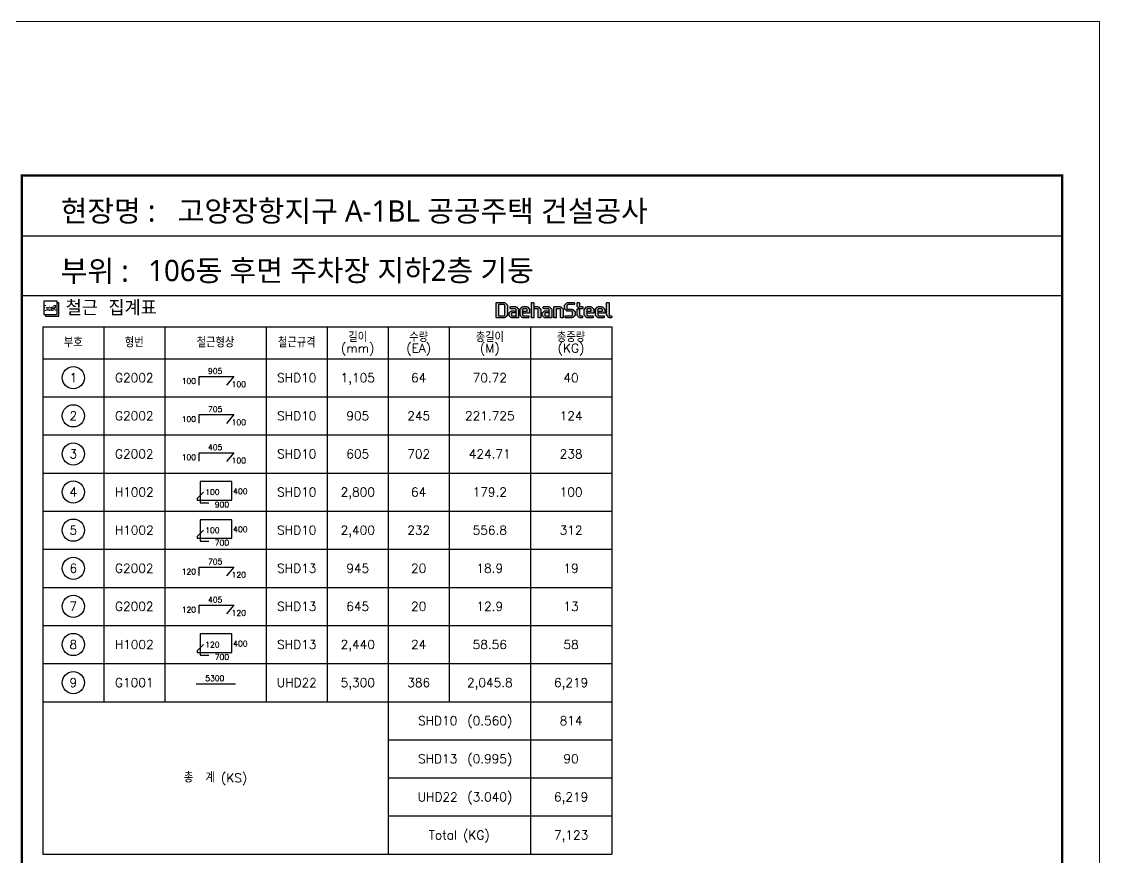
# Model space of a CAD drawing. Header units: millimetres. Extents: x 231380 to 990673, y -319231 to 132826.
# Drawn here: x 558463 to 584780, y -147548 to -127149 of the extents above; entities that cross this region are included whole.
import ezdxf
from ezdxf.enums import TextEntityAlignment as Align

# ---------------------------------------------------------------- set-up
doc = ezdxf.new("R2010")
doc.units = ezdxf.units.MM
doc.header["$LTSCALE"] = 91
for name, color, linetype in [('AMAC-TITLE', 7, 'Continuous'), ('FORM-L', 7, 'Continuous'), ('SHOPLINE', 7, 'Continuous'), ('XDIM', 7, 'Continuous')]:
    doc.layers.add(name, color=color, linetype=linetype)
doc.layers.add('TEXT', color=3, linetype='Continuous', lineweight=9)
doc.styles.add('XRebar', font='Romans.shx', dxfattribs={"bigfont": 'whgtxt.shx'})
doc.styles.add('XRebar2', font='Romans.shx')
doc.styles.add('돋움', font='malgun.ttf')

# ---------------------------------------------------------------- blocks, each defined once
blk = doc.blocks.new('zsdfhetshts')
blk.add_lwpolyline([(0, 0), (15120, 0), (15120, 21384), (0, 21384)], close=True)
at = {"layer": 'FORM-L', "const_width": 32.6}
blk.add_lwpolyline([(504, 504), (14616, 504), (14616, 19296), (504, 19296)], close=True, dxfattribs=at)
at = {"layer": 'SHOPLINE'}
blk.add_line((504, 18480), (14625, 18480), dxfattribs=at)
blk.add_lwpolyline([(504, 19296), (14616, 19296), (14616, 17664), (504, 17664)], close=True, dxfattribs=at)
at = {"layer": 'AMAC-TITLE', "color": 3, "linetype": 'Continuous', "style": '돋움'}
for s, height, p in [('현장명 :', 288.3, (1031, 18672)), ('고양장항지구 A-1BL 공공주택 건설공사', 288.35, (2618, 18672)), ('부위 :', 288.3, (1031, 17857))]:
    blk.add_text(s, height=height, dxfattribs=at).set_placement(p)
blk = doc.blocks.new('dhs_logoA')
at = {"color": 30}
for points in [[(357, 585), (428, 516), (429, 516), (433, 512), (436, 507), (438, 502), (441, 497), (442, 491), (443, 485), (443, 480), (443, 119), (443, 119), (443, 112), (442, 107), (440, 101), (438, 96), (435, 91), (432, 86), (428, 82), (357, 13), (357, 13), (354, 10), (351, 8), (347, 6), (344, 4), (341, 3), (340, 3), (336, 2), (331, 1), (327, 0), (323, 0), (21, 0), (21, 0), (16, 0), (12, 2), (8, 3), (5, 6), (3, 9), (1, 12), (0, 17), (0, 21), (0, 577), (0, 578), (0, 583), (2, 587), (3, 590), (6, 593), (9, 596), (12, 597), (17, 598), (21, 598), (323, 598), (323, 598), (328, 598), (332, 597), (336, 596), (341, 595), (341, 595), (345, 594), (348, 592), (351, 590), (354, 588)], [(332, 94), (332, 95), (335, 97), (337, 100), (339, 103), (341, 106), (343, 109), (343, 110), (345, 113), (346, 116), (347, 120), (347, 124), (347, 127), (347, 472), (347, 472), (347, 476), (347, 479), (346, 483), (344, 486), (343, 490), (343, 490), (341, 493), (339, 496), (337, 499), (334, 502), (332, 504), (331, 504), (329, 507), (326, 509), (323, 511), (320, 513), (317, 514), (317, 514), (313, 516), (310, 517), (307, 518), (303, 518), (300, 518), (107, 518), (107, 518), (104, 518), (101, 517), (100, 516), (98, 514), (97, 512), (97, 510), (96, 507), (96, 92), (96, 91), (97, 88), (97, 86), (99, 84), (100, 82), (102, 81), (105, 81), (107, 80), (300, 80), (300, 80), (304, 81), (307, 81), (311, 82), (314, 83), (317, 85), (317, 85), (321, 86), (324, 88), (327, 90), (330, 92)], [(883, 321), (883, 21), (883, 21), (882, 16), (881, 12), (879, 8), (877, 5), (874, 3), (870, 1), (866, 0), (861, 0), (808, 0), (807, 0), (802, 0), (798, 2), (794, 3), (791, 6), (789, 9), (788, 12), (787, 17), (786, 21), (786, 312), (786, 313), (786, 316), (786, 320), (785, 324), (783, 327), (782, 330), (782, 331), (780, 334), (778, 337), (776, 340), (773, 342), (771, 345), (771, 345), (768, 348), (765, 350), (762, 352), (759, 353), (756, 354), (756, 355), (752, 356), (749, 358), (746, 358), (742, 359), (739, 359), (570, 359), (570, 359), (565, 360), (561, 361), (557, 362), (554, 365), (552, 368), (550, 371), (549, 376), (549, 380), (549, 418), (549, 419), (550, 424), (551, 428), (552, 431), (555, 434), (558, 436), (562, 438), (566, 439), (570, 439), (762, 439), (762, 439), (766, 439), (769, 438), (773, 438), (776, 437), (779, 436), (780, 436), (784, 434), (787, 433), (790, 431), (793, 428), (796, 426), (867, 358), (868, 357), (872, 353), (875, 348), (878, 343), (880, 338), (881, 332), (882, 326)], [(1040, 312), (1040, 127), (1040, 126), (1041, 123), (1041, 119), (1042, 115), (1044, 112), (1045, 109), (1045, 109), (1047, 106), (1049, 103), (1051, 100), (1054, 97), (1056, 94), (1056, 94), (1059, 92), (1062, 89), (1065, 87), (1068, 86), (1071, 85), (1071, 84), (1075, 83), (1078, 82), (1081, 81), (1085, 80), (1088, 80), (1271, 80), (1272, 80), (1277, 80), (1281, 79), (1284, 77), (1287, 75), (1290, 72), (1291, 68), (1292, 63), (1293, 59), (1293, 21), (1293, 21), (1292, 16), (1291, 12), (1289, 8), (1287, 5), (1284, 3), (1280, 1), (1276, 0), (1271, 0), (1065, 0), (1064, 0), (1060, 0), (1056, 1), (1051, 2), (1047, 3), (1047, 3), (1043, 5), (1040, 6), (1037, 8), (1034, 11), (1031, 13), (959, 82), (959, 82), (955, 87), (952, 92), (949, 97), (947, 102), (945, 107), (944, 113), (944, 119), (944, 321), (944, 321), (945, 327), (946, 333), (947, 338), (949, 344), (952, 349), (956, 353), (959, 358), (1031, 426), (1031, 426), (1034, 429), (1037, 431), (1041, 433), (1044, 435), (1047, 436), (1048, 436), (1051, 437), (1055, 438), (1058, 439), (1062, 439), (1065, 439), (1196, 439), (1196, 439), (1201, 439), (1205, 438), (1209, 437), (1213, 436), (1214, 436), (1217, 434), (1221, 433), (1224, 431), (1227, 428), (1229, 426), (1301, 358), (1301, 357), (1305, 353), (1309, 348), (1311, 343), (1314, 338), (1315, 332), (1316, 326), (1316, 321), (1316, 202), (1316, 202), (1316, 197), (1315, 193), (1313, 189), (1311, 186), (1307, 184), (1304, 183), (1299, 182), (1295, 181), (1081, 181), (1081, 181), (1076, 182), (1072, 183), (1068, 185), (1066, 187), (1063, 190), (1062, 194), (1061, 198), (1060, 202), (1060, 240), (1061, 240), (1061, 246), (1062, 250), (1064, 254), (1066, 257), (1069, 259), (1073, 260), (1077, 261), (1081, 262), (1209, 262), (1209, 262), (1212, 262), (1215, 263), (1217, 264), (1218, 265), (1219, 267), (1220, 270), (1220, 273), (1220, 312), (1220, 313), (1220, 316), (1219, 320), (1218, 324), (1217, 327), (1216, 330), (1216, 331), (1214, 334), (1212, 337), (1209, 340), (1207, 342), (1205, 345), (1205, 345), (1202, 348), (1199, 350), (1196, 352), (1193, 353), (1190, 354), (1189, 355), (1186, 356), (1183, 358), (1179, 358), (1176, 359), (1172, 359), (1088, 359), (1088, 359), (1084, 359), (1081, 358), (1077, 357), (1074, 356), (1071, 354), (1071, 354), (1067, 353), (1064, 351), (1061, 349), (1059, 347), (1056, 345), (1056, 345), (1053, 342), (1051, 339), (1048, 336), (1046, 333), (1045, 330), (1045, 330), (1043, 327), (1042, 323), (1041, 319), (1040, 316)], [(1483, 21), (1483, 21), (1482, 16), (1481, 12), (1480, 8), (1477, 5), (1474, 3), (1471, 1), (1466, 0), (1462, 0), (1408, 0), (1408, 0), (1403, 0), (1398, 2), (1395, 3), (1392, 6), (1390, 9), (1388, 12), (1387, 17), (1387, 21), (1387, 577), (1387, 578), (1387, 583), (1388, 587), (1390, 590), (1392, 593), (1396, 596), (1399, 597), (1403, 598), (1408, 598), (1462, 598), (1462, 598), (1467, 598), (1471, 597), (1475, 595), (1478, 593), (1480, 590), (1481, 586), (1482, 582), (1483, 577)], [(1635, 439), (1635, 439), (1639, 439), (1642, 438), (1646, 438), (1649, 437), (1653, 436), (1653, 436), (1656, 434), (1660, 433), (1663, 431), (1666, 428), (1669, 426), (1740, 358), (1741, 357), (1745, 353), (1748, 348), (1751, 343), (1753, 338), (1754, 332), (1755, 326), (1756, 321), (1756, 21), (1756, 21), (1755, 16), (1754, 12), (1752, 8), (1750, 5), (1747, 3), (1743, 1), (1739, 0), (1734, 0), (1681, 0), (1680, 0), (1675, 0), (1671, 2), (1667, 3), (1664, 6), (1662, 9), (1661, 12), (1660, 17), (1659, 21), (1659, 321), (1659, 321), (1659, 326), (1658, 330), (1657, 335), (1655, 339), (1653, 342), (1651, 346), (1648, 348), (1648, 349), (1644, 352), (1640, 354), (1635, 357), (1630, 358), (1625, 359), (1620, 359), (1524, 359), (1524, 359), (1519, 360), (1514, 361), (1511, 362), (1508, 365), (1505, 368), (1504, 371), (1503, 376), (1503, 380), (1503, 418), (1503, 419), (1503, 424), (1504, 428), (1506, 431), (1508, 434), (1511, 436), (1515, 438), (1520, 439), (1524, 439)], [(2093, 21), (2093, 312), (2093, 313), (2093, 316), (2092, 320), (2091, 324), (2090, 327), (2089, 330), (2088, 331), (2086, 334), (2084, 337), (2082, 340), (2080, 342), (2077, 345), (2077, 345), (2074, 348), (2072, 350), (2069, 352), (2066, 353), (2063, 354), (2062, 355), (2059, 356), (2056, 358), (2052, 358), (2049, 359), (2046, 359), (1878, 359), (1877, 359), (1872, 360), (1868, 361), (1864, 362), (1861, 365), (1859, 368), (1857, 371), (1856, 376), (1856, 380), (1856, 418), (1856, 419), (1856, 424), (1858, 428), (1859, 431), (1862, 434), (1865, 436), (1869, 438), (1873, 439), (1878, 439), (2069, 439), (2069, 439), (2072, 439), (2076, 438), (2079, 438), (2083, 437), (2086, 436), (2087, 436), (2090, 434), (2094, 433), (2097, 431), (2100, 428), (2103, 426), (2174, 358), (2175, 357), (2178, 353), (2182, 348), (2184, 343), (2187, 338), (2188, 332), (2189, 326), (2189, 321), (2189, 21), (2189, 21), (2189, 16), (2188, 12), (2186, 8), (2184, 5), (2181, 3), (2177, 1), (2173, 0), (2168, 0), (2114, 0), (2114, 0), (2109, 0), (2105, 2), (2101, 3), (2098, 6), (2096, 9), (2095, 12), (2094, 17)], [(2540, 321), (2540, 321), (2539, 326), (2539, 330), (2538, 335), (2536, 339), (2534, 342), (2531, 346), (2529, 348), (2528, 349), (2524, 352), (2520, 354), (2516, 357), (2511, 358), (2506, 359), (2501, 359), (2375, 359), (2374, 359), (2371, 359), (2369, 358), (2367, 357), (2365, 355), (2364, 353), (2364, 350), (2363, 348), (2363, 21), (2363, 21), (2363, 16), (2362, 12), (2360, 8), (2358, 5), (2355, 3), (2351, 1), (2347, 0), (2342, 0), (2289, 0), (2288, 0), (2283, 0), (2279, 2), (2275, 3), (2273, 6), (2270, 9), (2269, 12), (2268, 17), (2268, 21), (2268, 418), (2268, 419), (2268, 424), (2269, 428), (2271, 431), (2273, 434), (2276, 436), (2280, 438), (2284, 439), (2289, 439), (2516, 439), (2516, 439), (2520, 439), (2525, 438), (2529, 437), (2534, 436), (2534, 436), (2537, 434), (2541, 433), (2544, 431), (2547, 428), (2549, 426), (2621, 358), (2622, 357), (2625, 353), (2629, 348), (2631, 343), (2633, 338), (2635, 332), (2636, 326), (2636, 321), (2636, 21), (2636, 21), (2636, 16), (2634, 12), (2633, 8), (2630, 5), (2627, 3), (2624, 1), (2619, 0), (2615, 0), (2561, 0), (2561, 0), (2556, 0), (2552, 2), (2548, 3), (2545, 6), (2543, 9), (2541, 12), (2540, 17), (2540, 21)], [(2996, 94), (2996, 95), (2999, 98), (3003, 102), (3005, 106), (3008, 109), (3008, 110), (3009, 113), (3010, 116), (3011, 120), (3011, 124), (3011, 127), (3011, 212), (3011, 213), (3011, 217), (3011, 220), (3010, 224), (3009, 227), (3008, 230), (3007, 231), (3005, 234), (3003, 237), (3001, 240), (2998, 243), (2996, 245), (2996, 245), (2993, 248), (2990, 250), (2987, 252), (2984, 254), (2981, 256), (2981, 256), (2978, 257), (2974, 258), (2971, 258), (2967, 259), (2964, 259), (2811, 259), (2811, 259), (2807, 259), (2802, 260), (2798, 261), (2793, 262), (2793, 262), (2789, 264), (2785, 267), (2781, 270), (2778, 273), (2706, 341), (2706, 341), (2702, 346), (2699, 350), (2696, 355), (2694, 361), (2692, 366), (2691, 372), (2691, 378), (2691, 480), (2691, 480), (2691, 486), (2692, 492), (2694, 498), (2696, 503), (2699, 508), (2702, 512), (2706, 516), (2778, 585), (2778, 586), (2781, 588), (2784, 590), (2787, 592), (2790, 594), (2793, 595), (2794, 595), (2799, 597), (2803, 597), (2808, 598), (2811, 598), (3058, 598), (3058, 598), (3063, 598), (3067, 597), (3071, 595), (3074, 593), (3076, 590), (3078, 586), (3079, 582), (3079, 577), (3079, 539), (3079, 539), (3079, 534), (3078, 530), (3076, 526), (3073, 523), (3070, 521), (3067, 519), (3062, 519), (3058, 518), (2834, 518), (2834, 518), (2830, 518), (2827, 517), (2824, 517), (2821, 515), (2818, 514), (2817, 514), (2813, 512), (2809, 509), (2806, 507), (2803, 504), (2802, 504), (2800, 501), (2797, 498), (2795, 495), (2793, 492), (2792, 490), (2791, 489), (2790, 486), (2789, 482), (2788, 478), (2787, 475), (2787, 472), (2787, 386), (2787, 386), (2787, 382), (2788, 378), (2789, 375), (2790, 371), (2792, 368), (2792, 367), (2794, 364), (2796, 361), (2798, 359), (2800, 356), (2803, 353), (2803, 353), (2806, 350), (2810, 348), (2814, 345), (2818, 343), (2818, 343), (2821, 341), (2825, 340), (2828, 340), (2831, 339), (2834, 339), (2987, 339), (2988, 339), (2991, 339), (2995, 339), (2998, 338), (3001, 337), (3004, 336), (3005, 336), (3008, 334), (3012, 333), (3015, 331), (3018, 328), (3021, 326), (3093, 258), (3093, 257), (3097, 253), (3100, 248), (3103, 243), (3105, 238), (3107, 232), (3108, 226), (3108, 221), (3108, 119), (3108, 119), (3107, 112), (3107, 107), (3105, 101), (3103, 96), (3100, 91), (3096, 86), (3093, 82), (3021, 13), (3021, 13), (3018, 10), (3015, 8), (3011, 6), (3008, 4), (3004, 3), (3004, 3), (3000, 2), (2996, 1), (2991, 0), (2987, 0), (2736, 0), (2736, 0), (2731, 0), (2726, 2), (2723, 3), (2720, 6), (2717, 9), (2716, 12), (2715, 17), (2715, 21), (2715, 59), (2715, 59), (2715, 64), (2716, 69), (2718, 72), (2720, 75), (2723, 77), (2727, 79), (2731, 80), (2736, 80), (2964, 80), (2965, 80), (2968, 81), (2971, 81), (2975, 82), (2978, 83), (2981, 85), (2982, 85), (2985, 86), (2988, 88), (2991, 90), (2993, 92)], [(3418, 380), (3418, 380), (3417, 375), (3416, 371), (3414, 367), (3412, 364), (3409, 362), (3405, 360), (3401, 359), (3396, 359), (3306, 359), (3305, 359), (3302, 359), (3298, 360), (3295, 361), (3291, 361), (3288, 362), (3288, 362), (3284, 364), (3281, 365), (3277, 367), (3274, 370), (3272, 372), (3200, 441), (3200, 441), (3196, 446), (3193, 450), (3190, 455), (3188, 461), (3186, 466), (3185, 472), (3185, 478), (3185, 577), (3185, 578), (3185, 583), (3186, 587), (3188, 590), (3191, 593), (3194, 595), (3198, 597), (3202, 598), (3207, 598), (3260, 598), (3260, 598), (3265, 598), (3270, 597), (3273, 595), (3276, 593), (3279, 590), (3280, 586), (3281, 582), (3281, 577), (3281, 486), (3281, 485), (3282, 482), (3282, 478), (3283, 474), (3284, 471), (3286, 468), (3286, 468), (3288, 464), (3290, 461), (3292, 458), (3294, 456), (3297, 453), (3297, 453), (3300, 450), (3304, 448), (3308, 445), (3311, 443), (3312, 443), (3315, 442), (3319, 440), (3322, 440), (3325, 439), (3329, 439), (3396, 439), (3397, 439), (3402, 439), (3406, 438), (3410, 436), (3413, 434), (3415, 431), (3416, 427), (3417, 423), (3418, 418)], [(3733, 345), (3732, 345), (3730, 348), (3727, 350), (3724, 352), (3721, 353), (3718, 354), (3717, 355), (3714, 356), (3711, 358), (3707, 358), (3704, 359), (3701, 359), (3616, 359), (3616, 359), (3612, 359), (3609, 358), (3605, 357), (3602, 356), (3599, 354), (3598, 354), (3595, 353), (3591, 350), (3587, 348), (3584, 345), (3584, 345), (3581, 342), (3579, 339), (3576, 336), (3574, 333), (3572, 330), (3572, 330), (3571, 327), (3570, 323), (3569, 319), (3568, 316), (3568, 312), (3568, 127), (3568, 126), (3569, 123), (3569, 119), (3570, 115), (3571, 112), (3572, 109), (3573, 109), (3575, 105), (3578, 101), (3581, 97), (3584, 94), (3584, 94), (3587, 92), (3590, 89), (3593, 87), (3596, 86), (3599, 85), (3599, 84), (3603, 83), (3606, 82), (3610, 81), (3613, 80), (3616, 80), (3799, 80), (3800, 80), (3805, 80), (3809, 79), (3812, 77), (3815, 75), (3817, 72), (3819, 68), (3820, 63), (3820, 59), (3820, 21), (3820, 21), (3820, 16), (3819, 12), (3817, 8), (3815, 5), (3812, 3), (3808, 1), (3804, 0), (3799, 0), (3593, 0), (3593, 0), (3589, 0), (3586, 1), (3582, 1), (3578, 2), (3575, 3), (3575, 3), (3571, 5), (3568, 6), (3565, 8), (3562, 11), (3559, 13), (3487, 82), (3487, 82), (3483, 87), (3480, 92), (3477, 97), (3475, 102), (3473, 107), (3473, 113), (3472, 119), (3472, 321), (3472, 321), (3473, 327), (3474, 333), (3475, 338), (3477, 344), (3480, 349), (3484, 353), (3487, 358), (3559, 426), (3559, 426), (3562, 429), (3566, 431), (3569, 433), (3572, 435), (3575, 436), (3575, 436), (3579, 437), (3583, 438), (3586, 439), (3590, 439), (3593, 439), (3724, 439), (3725, 439), (3728, 439), (3731, 438), (3734, 438), (3738, 437), (3741, 436), (3742, 436), (3745, 434), (3749, 433), (3752, 431), (3755, 428), (3758, 426), (3829, 358), (3829, 357), (3833, 353), (3837, 348), (3840, 343), (3842, 338), (3843, 332), (3844, 326), (3845, 321), (3845, 202), (3845, 202), (3844, 197), (3843, 193), (3841, 189), (3839, 186), (3836, 184), (3832, 183), (3828, 182), (3823, 181), (3609, 181), (3609, 181), (3604, 182), (3600, 183), (3596, 185), (3593, 187), (3591, 190), (3589, 194), (3588, 198), (3588, 202), (3588, 240), (3588, 240), (3588, 246), (3590, 250), (3591, 254), (3594, 257), (3597, 259), (3601, 260), (3605, 261), (3609, 262), (3737, 262), (3738, 262), (3740, 262), (3743, 263), (3745, 264), (3746, 265), (3747, 267), (3748, 270), (3748, 273), (3748, 312), (3748, 313), (3748, 316), (3747, 320), (3746, 324), (3745, 327), (3744, 330), (3743, 331), (3742, 334), (3740, 337), (3737, 340), (3735, 342)], [(4010, 3), (4010, 3), (4007, 5), (4003, 6), (4000, 8), (3997, 11), (3994, 13), (3923, 82), (3922, 82), (3918, 87), (3915, 92), (3913, 97), (3911, 102), (3909, 107), (3908, 113), (3908, 119), (3908, 321), (3908, 321), (3908, 327), (3909, 333), (3911, 338), (3913, 344), (3916, 349), (3919, 353), (3923, 358), (3994, 426), (3995, 426), (3998, 429), (4001, 431), (4004, 433), (4007, 435), (4010, 436), (4011, 436), (4015, 437), (4020, 438), (4024, 439), (4028, 439), (4159, 439), (4159, 439), (4164, 439), (4168, 438), (4173, 437), (4177, 436), (4177, 436), (4180, 434), (4184, 433), (4187, 431), (4190, 428), (4193, 426), (4264, 358), (4265, 357), (4269, 353), (4272, 348), (4275, 343), (4277, 338), (4278, 332), (4279, 326), (4279, 321), (4279, 202), (4279, 202), (4279, 197), (4278, 193), (4276, 189), (4274, 186), (4271, 184), (4267, 183), (4263, 182), (4258, 181), (4044, 181), (4044, 181), (4039, 182), (4035, 183), (4032, 185), (4029, 187), (4026, 190), (4025, 194), (4024, 198), (4024, 202), (4024, 240), (4024, 240), (4024, 246), (4025, 250), (4027, 254), (4029, 257), (4032, 259), (4036, 260), (4040, 261), (4044, 262), (4172, 262), (4173, 262), (4175, 262), (4178, 263), (4180, 264), (4181, 265), (4182, 267), (4183, 270), (4183, 273), (4183, 312), (4183, 313), (4183, 316), (4183, 320), (4182, 324), (4181, 327), (4179, 330), (4179, 331), (4177, 334), (4175, 337), (4173, 340), (4170, 342), (4168, 345), (4168, 345), (4165, 348), (4162, 350), (4159, 352), (4156, 353), (4153, 354), (4153, 355), (4149, 356), (4146, 358), (4143, 358), (4139, 359), (4136, 359), (4051, 359), (4051, 359), (4047, 359), (4044, 358), (4041, 357), (4037, 356), (4034, 354), (4034, 354), (4031, 353), (4028, 351), (4025, 349), (4022, 347), (4019, 345), (4019, 345), (4016, 342), (4014, 339), (4012, 336), (4010, 333), (4008, 330), (4008, 330), (4006, 327), (4005, 323), (4004, 319), (4004, 316), (4003, 312), (4003, 127), (4003, 126), (4004, 123), (4004, 119), (4005, 115), (4007, 112), (4008, 109), (4008, 109), (4010, 106), (4012, 103), (4014, 100), (4017, 97), (4019, 94), (4020, 94), (4022, 92), (4025, 89), (4028, 87), (4031, 86), (4034, 85), (4035, 84), (4038, 83), (4041, 82), (4045, 81), (4048, 80), (4051, 80), (4235, 80), (4235, 80), (4240, 80), (4244, 79), (4248, 77), (4251, 75), (4253, 72), (4255, 68), (4255, 63), (4256, 59), (4256, 21), (4256, 21), (4255, 16), (4254, 12), (4253, 8), (4250, 5), (4247, 3), (4244, 1), (4239, 0), (4235, 0), (4028, 0), (4028, 0), (4024, 0), (4019, 1), (4015, 2)], [(4471, 3), (4471, 3), (4466, 3), (4462, 4), (4457, 5), (4453, 6), (4453, 6), (4449, 8), (4446, 10), (4442, 12), (4439, 14), (4436, 17), (4366, 86), (4365, 86), (4361, 90), (4358, 95), (4355, 99), (4353, 105), (4351, 110), (4351, 116), (4350, 122), (4350, 577), (4350, 578), (4351, 583), (4352, 587), (4353, 590), (4356, 593), (4359, 595), (4363, 597), (4367, 598), (4372, 598), (4425, 598), (4426, 598), (4431, 598), (4435, 597), (4438, 595), (4441, 593), (4444, 590), (4445, 586), (4446, 582), (4446, 577), (4446, 122), (4446, 121), (4447, 116), (4447, 112), (4449, 108), (4450, 104), (4453, 100), (4455, 97), (4458, 94), (4458, 94), (4462, 90), (4466, 88), (4470, 86), (4475, 84), (4481, 84), (4486, 84), (4528, 84), (4529, 83), (4534, 83), (4538, 82), (4542, 80), (4544, 78), (4547, 75), (4548, 71), (4549, 66), (4550, 62), (4550, 25), (4550, 24), (4549, 19), (4548, 15), (4546, 11), (4544, 8), (4541, 6), (4537, 4), (4533, 3), (4528, 3)], [(745, 275), (746, 275), (751, 275), (755, 274), (759, 272), (762, 269), (764, 266), (766, 263), (767, 258), (767, 254), (767, 215), (767, 215), (766, 210), (765, 206), (764, 202), (761, 200), (758, 197), (754, 196), (750, 195), (745, 195), (638, 195), (637, 195), (631, 194), (625, 193), (620, 191), (616, 188), (612, 185), (610, 181), (608, 176), (607, 170), (606, 164), (606, 111), (606, 111), (607, 104), (608, 99), (610, 94), (613, 90), (616, 86), (621, 84), (626, 82), (632, 81), (638, 80), (745, 80), (746, 80), (751, 80), (755, 79), (759, 77), (762, 75), (764, 72), (766, 68), (767, 63), (767, 59), (767, 21), (767, 21), (766, 16), (765, 12), (764, 8), (761, 5), (758, 3), (754, 1), (750, 0), (745, 0), (615, 0), (615, 0), (611, 0), (608, 1), (605, 1), (601, 2), (598, 3), (597, 3), (594, 5), (591, 6), (587, 8), (584, 11), (582, 13), (525, 66), (525, 66), (521, 71), (518, 76), (516, 81), (514, 86), (512, 92), (511, 97), (511, 103), (511, 172), (511, 172), (511, 178), (512, 184), (514, 190), (516, 195), (519, 200), (522, 204), (525, 208), (582, 262), (582, 262), (586, 265), (590, 267), (594, 270), (598, 271), (598, 272), (602, 273), (605, 274), (609, 275), (612, 275), (615, 275)], [(2073, 21), (2073, 21), (2073, 16), (2072, 12), (2070, 8), (2068, 5), (2065, 3), (2061, 1), (2057, 0), (2052, 0), (1922, 0), (1922, 0), (1918, 0), (1913, 1), (1908, 2), (1904, 3), (1904, 3), (1900, 5), (1897, 6), (1894, 8), (1891, 11), (1888, 13), (1833, 66), (1832, 66), (1828, 71), (1825, 76), (1822, 81), (1820, 86), (1819, 92), (1818, 97), (1817, 103), (1817, 172), (1817, 172), (1818, 178), (1819, 184), (1820, 190), (1823, 195), (1826, 200), (1829, 204), (1833, 208), (1888, 262), (1888, 262), (1892, 265), (1896, 267), (1900, 270), (1904, 271), (1905, 272), (1908, 273), (1912, 274), (1916, 275), (1919, 275), (1922, 275), (2052, 275), (2052, 275), (2057, 275), (2062, 274), (2065, 272), (2068, 269), (2070, 266), (2072, 263), (2073, 258), (2073, 254), (2073, 215), (2073, 215), (2073, 210), (2072, 206), (2070, 202), (2068, 200), (2065, 197), (2061, 196), (2057, 195), (2052, 195), (1944, 195), (1944, 195), (1937, 194), (1931, 193), (1926, 191), (1922, 188), (1919, 185), (1916, 181), (1914, 176), (1913, 170), (1913, 164), (1913, 111), (1913, 111), (1913, 104), (1915, 99), (1917, 94), (1919, 90), (1923, 86), (1927, 84), (1932, 82), (1938, 81), (1944, 80), (2052, 80), (2052, 80), (2057, 80), (2062, 79), (2065, 77), (2068, 75), (2070, 72), (2072, 68), (2073, 63), (2073, 59)], [(3402, 21), (3402, 21), (3401, 16), (3400, 12), (3398, 8), (3396, 5), (3393, 3), (3389, 1), (3385, 0), (3381, 0), (3306, 0), (3305, 0), (3301, 0), (3296, 1), (3292, 2), (3288, 3), (3288, 3), (3284, 5), (3281, 6), (3277, 8), (3274, 11), (3272, 13), (3200, 82), (3200, 82), (3196, 87), (3193, 92), (3190, 97), (3188, 102), (3186, 107), (3185, 113), (3185, 119), (3185, 338), (3185, 338), (3185, 343), (3186, 348), (3188, 351), (3191, 354), (3194, 356), (3198, 358), (3202, 359), (3207, 359), (3260, 359), (3260, 359), (3265, 359), (3270, 358), (3273, 356), (3276, 354), (3279, 351), (3280, 347), (3281, 343), (3281, 338), (3281, 127), (3281, 126), (3282, 123), (3282, 119), (3283, 115), (3284, 112), (3286, 109), (3286, 109), (3288, 106), (3290, 103), (3292, 100), (3294, 97), (3297, 94), (3297, 94), (3300, 92), (3302, 89), (3305, 87), (3309, 86), (3311, 85), (3312, 84), (3315, 83), (3319, 82), (3322, 81), (3325, 81), (3329, 80), (3381, 80), (3381, 80), (3386, 80), (3390, 79), (3394, 77), (3397, 75), (3399, 72), (3400, 68), (3401, 63), (3402, 59)]]:
    blk.add_lwpolyline(points, close=True, dxfattribs=at)
blk = doc.blocks.new('DHS_LOGO')
at = {"linetype": 'ByBlock'}
h = blk.add_hatch(color=30, dxfattribs=at)
h.dxf.hatch_style = 1
h.paths.add_polyline_path([(21, 598), (17, 598), (12, 597), (9, 596), (6, 593), (3, 590), (2, 587), (0, 583), (0, 578), (0, 577), (0, 21), (0, 17), (1, 12), (3, 9), (5, 6), (8, 3), (12, 2), (16, 0), (21, 0), (21, 0), (323, 0), (327, 0), (331, 1), (336, 2), (340, 3), (341, 3), (344, 4), (347, 6), (351, 8), (354, 10), (357, 13), (357, 13), (428, 82), (432, 86), (435, 91), (438, 96), (440, 101), (442, 107), (443, 112), (443, 119), (443, 119), (443, 480), (443, 485), (442, 491), (441, 497), (438, 502), (436, 507), (433, 512), (429, 516), (428, 516), (357, 585), (354, 588), (351, 590), (348, 592), (345, 594), (341, 595), (341, 595), (336, 596), (332, 597), (328, 598), (323, 598), (323, 598)])
h.paths.add_polyline_path([(300, 518), (303, 518), (307, 518), (310, 517), (313, 516), (317, 514), (320, 513), (323, 511), (326, 509), (329, 507), (332, 504), (334, 502), (337, 499), (339, 496), (341, 493), (343, 490), (344, 486), (346, 483), (347, 479), (347, 476), (347, 472), (347, 127), (347, 124), (347, 120), (346, 116), (345, 113), (343, 110), (343, 109), (341, 106), (339, 103), (337, 100), (335, 97), (332, 94), (330, 92), (327, 90), (324, 88), (321, 86), (317, 85), (314, 83), (311, 82), (307, 81), (304, 81), (300, 80), (107, 80), (105, 81), (102, 81), (100, 82), (99, 84), (97, 86), (97, 88), (96, 92), (96, 507), (97, 510), (97, 512), (98, 514), (100, 516), (101, 517), (104, 518), (107, 518)], flags=16)
h.paths.add_polyline_path([(570, 439), (566, 439), (562, 438), (558, 436), (555, 434), (552, 431), (551, 428), (550, 424), (549, 419), (549, 418), (549, 380), (549, 376), (550, 371), (552, 368), (554, 365), (557, 362), (561, 361), (565, 360), (570, 359), (570, 359), (739, 359), (742, 359), (746, 358), (749, 358), (752, 356), (756, 354), (759, 353), (762, 352), (765, 350), (768, 348), (771, 345), (773, 342), (776, 340), (778, 337), (780, 334), (782, 330), (783, 327), (785, 324), (786, 320), (786, 316), (786, 312), (786, 21), (787, 17), (788, 12), (789, 9), (791, 6), (794, 3), (798, 2), (802, 0), (807, 0), (808, 0), (861, 0), (866, 0), (870, 1), (874, 3), (877, 5), (879, 8), (881, 12), (882, 16), (883, 21), (883, 21), (883, 321), (882, 326), (881, 332), (880, 338), (878, 343), (875, 348), (872, 353), (868, 357), (867, 358), (796, 426), (793, 428), (790, 431), (787, 433), (784, 434), (780, 436), (779, 436), (776, 437), (773, 438), (769, 438), (766, 439), (762, 439), (762, 439)])
h.paths.add_polyline_path([(615, 275), (612, 275), (609, 275), (605, 274), (602, 273), (598, 272), (598, 271), (594, 270), (590, 267), (586, 265), (582, 262), (582, 262), (525, 208), (522, 204), (519, 200), (516, 195), (514, 190), (512, 184), (511, 178), (511, 172), (511, 172), (511, 103), (511, 97), (512, 92), (514, 86), (516, 81), (518, 76), (521, 71), (525, 66), (525, 66), (582, 13), (584, 11), (587, 8), (591, 6), (594, 5), (597, 3), (598, 3), (601, 2), (605, 1), (608, 1), (611, 0), (615, 0), (615, 0), (745, 0), (750, 0), (754, 1), (758, 3), (761, 5), (764, 8), (765, 12), (766, 16), (767, 21), (767, 21), (767, 59), (767, 63), (766, 68), (764, 72), (762, 75), (759, 77), (755, 79), (751, 80), (746, 80), (745, 80), (638, 80), (632, 81), (626, 82), (621, 84), (616, 86), (613, 90), (610, 94), (608, 99), (607, 104), (606, 111), (606, 164), (607, 170), (608, 176), (610, 181), (612, 185), (616, 188), (620, 191), (625, 193), (631, 194), (638, 195), (745, 195), (750, 195), (754, 196), (758, 197), (761, 200), (764, 202), (765, 206), (766, 210), (767, 215), (767, 215), (767, 254), (767, 258), (766, 263), (764, 266), (762, 269), (759, 272), (755, 274), (751, 275), (746, 275), (745, 275)])
h.paths.add_polyline_path([(1172, 359), (1176, 359), (1179, 358), (1183, 358), (1186, 356), (1190, 354), (1193, 353), (1196, 352), (1199, 350), (1202, 348), (1205, 345), (1207, 342), (1209, 340), (1212, 337), (1214, 334), (1216, 330), (1217, 327), (1218, 324), (1219, 320), (1220, 316), (1220, 312), (1220, 273), (1220, 270), (1219, 267), (1218, 265), (1217, 264), (1215, 263), (1212, 262), (1209, 262), (1081, 262), (1077, 261), (1073, 260), (1069, 259), (1066, 257), (1064, 254), (1062, 250), (1061, 246), (1061, 240), (1060, 240), (1060, 202), (1061, 198), (1062, 194), (1063, 190), (1066, 187), (1068, 185), (1072, 183), (1076, 182), (1081, 181), (1081, 181), (1295, 181), (1299, 182), (1304, 183), (1307, 184), (1311, 186), (1313, 189), (1315, 193), (1316, 197), (1316, 202), (1316, 202), (1316, 321), (1316, 326), (1315, 332), (1314, 338), (1311, 343), (1309, 348), (1305, 353), (1301, 357), (1301, 358), (1229, 426), (1227, 428), (1224, 431), (1221, 433), (1217, 434), (1214, 436), (1213, 436), (1209, 437), (1205, 438), (1201, 439), (1196, 439), (1196, 439), (1065, 439), (1062, 439), (1058, 439), (1055, 438), (1051, 437), (1048, 436), (1047, 436), (1044, 435), (1041, 433), (1037, 431), (1034, 429), (1031, 426), (1031, 426), (959, 358), (956, 353), (952, 349), (949, 344), (947, 338), (946, 333), (945, 327), (944, 321), (944, 321), (944, 119), (944, 113), (945, 107), (947, 102), (949, 97), (952, 92), (955, 87), (959, 82), (959, 82), (1031, 13), (1034, 11), (1037, 8), (1040, 6), (1043, 5), (1047, 3), (1047, 3), (1051, 2), (1056, 1), (1060, 0), (1064, 0), (1065, 0), (1271, 0), (1276, 0), (1280, 1), (1284, 3), (1287, 5), (1289, 8), (1291, 12), (1292, 16), (1293, 21), (1293, 21), (1293, 59), (1292, 63), (1291, 68), (1290, 72), (1287, 75), (1284, 77), (1281, 79), (1277, 80), (1272, 80), (1271, 80), (1088, 80), (1085, 80), (1081, 81), (1078, 82), (1075, 83), (1071, 85), (1068, 86), (1065, 87), (1062, 89), (1059, 92), (1056, 94), (1054, 97), (1051, 100), (1049, 103), (1047, 106), (1045, 109), (1044, 112), (1042, 115), (1041, 119), (1041, 123), (1040, 127), (1040, 312), (1040, 316), (1041, 319), (1042, 323), (1043, 327), (1045, 330), (1046, 333), (1048, 336), (1051, 339), (1053, 342), (1056, 345), (1059, 347), (1061, 349), (1064, 351), (1067, 353), (1071, 355), (1074, 356), (1077, 357), (1081, 358), (1084, 359), (1088, 359)])
h.paths.add_polyline_path([(1483, 577), (1482, 582), (1481, 586), (1480, 590), (1478, 593), (1475, 595), (1471, 597), (1467, 598), (1462, 598), (1462, 598), (1408, 598), (1403, 598), (1399, 597), (1396, 596), (1392, 593), (1390, 590), (1388, 587), (1387, 583), (1387, 578), (1387, 577), (1387, 21), (1387, 17), (1388, 12), (1390, 9), (1392, 6), (1395, 3), (1398, 2), (1403, 0), (1408, 0), (1408, 0), (1462, 0), (1466, 0), (1471, 1), (1474, 3), (1477, 5), (1480, 8), (1481, 12), (1482, 16), (1483, 21), (1483, 21)])
h.paths.add_polyline_path([(1524, 439), (1520, 439), (1515, 438), (1511, 436), (1508, 434), (1506, 431), (1504, 428), (1503, 424), (1503, 419), (1503, 418), (1503, 380), (1503, 376), (1504, 371), (1505, 368), (1508, 365), (1511, 362), (1514, 361), (1519, 360), (1524, 359), (1524, 359), (1620, 359), (1625, 359), (1630, 358), (1635, 357), (1640, 354), (1644, 352), (1648, 348), (1651, 346), (1653, 342), (1655, 339), (1657, 335), (1658, 330), (1659, 326), (1659, 321), (1659, 21), (1660, 17), (1661, 12), (1662, 9), (1664, 6), (1667, 3), (1671, 2), (1675, 0), (1680, 0), (1681, 0), (1734, 0), (1739, 0), (1743, 1), (1747, 3), (1750, 5), (1752, 8), (1754, 12), (1755, 16), (1756, 21), (1756, 21), (1756, 321), (1755, 326), (1754, 332), (1753, 338), (1751, 343), (1748, 348), (1745, 353), (1741, 357), (1740, 358), (1669, 426), (1666, 428), (1663, 431), (1660, 433), (1656, 434), (1653, 436), (1653, 436), (1649, 437), (1646, 438), (1642, 438), (1639, 439), (1635, 439), (1635, 439)])
h.paths.add_polyline_path([(1878, 439), (1873, 439), (1869, 438), (1865, 436), (1862, 434), (1859, 431), (1858, 428), (1856, 424), (1856, 419), (1856, 418), (1856, 380), (1856, 376), (1857, 371), (1859, 368), (1861, 365), (1864, 362), (1868, 361), (1872, 360), (1877, 359), (1878, 359), (2046, 359), (2049, 359), (2052, 358), (2056, 358), (2059, 356), (2063, 354), (2066, 353), (2069, 352), (2072, 350), (2074, 348), (2077, 345), (2080, 342), (2082, 340), (2084, 337), (2086, 334), (2089, 330), (2090, 327), (2091, 324), (2092, 320), (2093, 316), (2093, 312), (2093, 21), (2094, 17), (2095, 12), (2096, 9), (2098, 6), (2101, 3), (2105, 2), (2109, 0), (2114, 0), (2114, 0), (2168, 0), (2173, 0), (2177, 1), (2181, 3), (2184, 5), (2186, 8), (2188, 12), (2189, 16), (2189, 21), (2189, 21), (2189, 321), (2189, 326), (2188, 332), (2187, 338), (2184, 343), (2182, 348), (2178, 353), (2175, 357), (2174, 358), (2103, 426), (2100, 428), (2097, 431), (2094, 433), (2090, 434), (2087, 436), (2086, 436), (2083, 437), (2079, 438), (2076, 438), (2072, 439), (2069, 439), (2069, 439)])
h.paths.add_polyline_path([(1833, 208), (1829, 204), (1826, 200), (1823, 195), (1820, 190), (1819, 184), (1818, 178), (1817, 172), (1817, 172), (1817, 103), (1818, 97), (1819, 92), (1820, 86), (1822, 81), (1825, 76), (1828, 71), (1832, 66), (1833, 66), (1888, 13), (1891, 11), (1894, 8), (1897, 6), (1900, 5), (1904, 3), (1904, 3), (1908, 2), (1913, 1), (1918, 0), (1922, 0), (1922, 0), (2052, 0), (2057, 0), (2061, 1), (2065, 3), (2068, 5), (2070, 8), (2072, 12), (2073, 16), (2073, 21), (2073, 21), (2073, 59), (2073, 63), (2072, 68), (2070, 72), (2068, 75), (2065, 77), (2062, 79), (2057, 80), (2052, 80), (2052, 80), (1944, 80), (1938, 81), (1932, 82), (1927, 84), (1923, 86), (1919, 90), (1917, 94), (1915, 99), (1913, 104), (1913, 111), (1913, 164), (1913, 170), (1914, 176), (1916, 181), (1919, 185), (1922, 188), (1926, 191), (1931, 193), (1937, 194), (1944, 195), (2052, 195), (2057, 195), (2061, 196), (2065, 197), (2068, 200), (2070, 202), (2072, 206), (2073, 210), (2073, 215), (2073, 215), (2073, 254), (2073, 258), (2072, 263), (2070, 266), (2068, 269), (2065, 272), (2062, 274), (2057, 275), (2052, 275), (2052, 275), (1922, 275), (1919, 275), (1916, 275), (1912, 274), (1908, 273), (1905, 272), (1904, 271), (1900, 270), (1896, 267), (1892, 265), (1888, 262), (1888, 262)])
h.paths.add_polyline_path([(2289, 439), (2284, 439), (2280, 438), (2276, 436), (2273, 434), (2271, 431), (2269, 428), (2268, 424), (2268, 419), (2268, 418), (2268, 21), (2268, 17), (2269, 12), (2270, 9), (2273, 6), (2275, 3), (2279, 2), (2283, 0), (2288, 0), (2289, 0), (2342, 0), (2347, 0), (2351, 1), (2355, 3), (2358, 5), (2360, 8), (2362, 12), (2363, 16), (2363, 21), (2363, 21), (2363, 348), (2364, 350), (2364, 353), (2365, 355), (2367, 357), (2369, 358), (2371, 359), (2375, 359), (2501, 359), (2506, 359), (2511, 358), (2516, 357), (2520, 354), (2524, 352), (2529, 348), (2531, 346), (2534, 342), (2536, 339), (2538, 335), (2539, 330), (2539, 326), (2540, 321), (2540, 21), (2540, 17), (2541, 12), (2543, 9), (2545, 6), (2548, 3), (2552, 2), (2556, 0), (2561, 0), (2561, 0), (2615, 0), (2619, 0), (2624, 1), (2627, 3), (2630, 5), (2633, 8), (2634, 12), (2636, 16), (2636, 21), (2636, 21), (2636, 321), (2636, 326), (2635, 332), (2633, 338), (2631, 343), (2629, 348), (2625, 353), (2622, 357), (2621, 358), (2549, 426), (2547, 428), (2544, 431), (2541, 433), (2537, 434), (2534, 436), (2534, 436), (2529, 437), (2525, 438), (2520, 439), (2516, 439), (2516, 439)])
h.paths.add_polyline_path([(2793, 492), (2795, 495), (2797, 498), (2800, 501), (2803, 504), (2806, 507), (2809, 509), (2813, 512), (2818, 514), (2821, 515), (2824, 517), (2827, 517), (2830, 518), (2834, 518), (3058, 518), (3062, 519), (3067, 519), (3070, 521), (3073, 523), (3076, 526), (3078, 530), (3079, 534), (3079, 539), (3079, 539), (3079, 577), (3079, 582), (3078, 586), (3076, 590), (3074, 593), (3071, 595), (3067, 597), (3063, 598), (3058, 598), (3058, 598), (2811, 598), (2808, 598), (2803, 597), (2799, 597), (2794, 595), (2793, 595), (2790, 594), (2787, 592), (2784, 590), (2781, 588), (2778, 586), (2778, 585), (2706, 516), (2702, 512), (2699, 508), (2696, 503), (2694, 498), (2692, 492), (2691, 486), (2691, 480), (2691, 480), (2691, 378), (2691, 372), (2692, 366), (2694, 361), (2696, 355), (2699, 350), (2702, 346), (2706, 341), (2706, 341), (2778, 273), (2781, 270), (2785, 267), (2789, 264), (2793, 262), (2793, 262), (2798, 261), (2802, 260), (2807, 259), (2811, 259), (2811, 259), (2964, 259), (2967, 259), (2971, 258), (2974, 258), (2978, 257), (2981, 256), (2984, 254), (2987, 252), (2990, 250), (2993, 248), (2996, 245), (2998, 243), (3001, 240), (3003, 237), (3005, 234), (3008, 230), (3009, 227), (3010, 224), (3011, 220), (3011, 217), (3011, 212), (3011, 127), (3011, 124), (3011, 120), (3010, 116), (3009, 113), (3008, 109), (3005, 106), (3003, 102), (2999, 98), (2996, 94), (2993, 92), (2991, 90), (2988, 88), (2985, 86), (2981, 84), (2978, 83), (2975, 82), (2971, 81), (2968, 81), (2964, 80), (2736, 80), (2731, 80), (2727, 79), (2723, 77), (2720, 75), (2718, 72), (2716, 69), (2715, 64), (2715, 59), (2715, 59), (2715, 21), (2715, 17), (2716, 12), (2717, 9), (2720, 6), (2723, 3), (2726, 2), (2731, 0), (2736, 0), (2736, 0), (2987, 0), (2991, 0), (2996, 1), (3000, 2), (3004, 3), (3004, 3), (3008, 4), (3011, 6), (3015, 8), (3018, 10), (3021, 13), (3021, 13), (3093, 82), (3096, 86), (3100, 91), (3103, 96), (3105, 101), (3107, 107), (3107, 112), (3108, 119), (3108, 119), (3108, 221), (3108, 226), (3107, 232), (3105, 238), (3103, 243), (3100, 248), (3097, 253), (3093, 257), (3093, 258), (3021, 326), (3018, 328), (3015, 331), (3012, 333), (3008, 334), (3005, 336), (3001, 337), (2998, 338), (2995, 339), (2991, 339), (2988, 339), (2987, 339), (2834, 339), (2831, 339), (2828, 340), (2825, 340), (2821, 341), (2818, 343), (2814, 345), (2810, 348), (2806, 350), (2803, 353), (2800, 356), (2798, 359), (2796, 361), (2794, 364), (2792, 368), (2790, 371), (2789, 375), (2788, 378), (2787, 382), (2787, 386), (2787, 472), (2787, 475), (2788, 478), (2789, 482), (2790, 486), (2792, 489)])
h.paths.add_polyline_path([(3283, 474), (3282, 478), (3282, 482), (3281, 486), (3281, 577), (3281, 582), (3280, 586), (3279, 590), (3276, 593), (3273, 595), (3270, 597), (3265, 598), (3260, 598), (3260, 598), (3207, 598), (3202, 598), (3198, 597), (3194, 595), (3191, 593), (3188, 590), (3186, 587), (3185, 583), (3185, 578), (3185, 577), (3185, 478), (3185, 472), (3186, 466), (3188, 461), (3190, 455), (3193, 450), (3196, 446), (3200, 441), (3200, 441), (3272, 372), (3274, 370), (3277, 367), (3281, 365), (3284, 364), (3288, 362), (3288, 362), (3291, 361), (3295, 361), (3298, 360), (3302, 359), (3305, 359), (3306, 359), (3396, 359), (3401, 359), (3405, 360), (3409, 362), (3412, 364), (3414, 367), (3416, 371), (3417, 375), (3418, 380), (3418, 380), (3418, 418), (3417, 423), (3416, 427), (3415, 431), (3413, 434), (3410, 436), (3406, 438), (3402, 439), (3397, 439), (3396, 439), (3329, 439), (3325, 439), (3322, 440), (3319, 440), (3315, 442), (3312, 443), (3308, 445), (3304, 448), (3300, 450), (3297, 453), (3294, 456), (3292, 458), (3290, 461), (3288, 464), (3286, 468), (3284, 471)])
h.paths.add_polyline_path([(3207, 359), (3202, 359), (3198, 358), (3194, 356), (3191, 354), (3188, 351), (3186, 348), (3185, 343), (3185, 338), (3185, 338), (3185, 119), (3185, 113), (3186, 107), (3188, 102), (3190, 97), (3193, 92), (3196, 87), (3200, 82), (3200, 82), (3272, 13), (3274, 11), (3277, 8), (3281, 6), (3284, 5), (3288, 3), (3288, 3), (3292, 2), (3296, 1), (3301, 0), (3305, 0), (3306, 0), (3381, 0), (3385, 0), (3389, 1), (3393, 3), (3396, 5), (3398, 8), (3400, 12), (3401, 16), (3402, 21), (3402, 21), (3402, 59), (3401, 63), (3400, 68), (3399, 72), (3397, 75), (3394, 77), (3390, 79), (3386, 80), (3381, 80), (3381, 80), (3329, 80), (3325, 81), (3322, 81), (3319, 82), (3315, 83), (3311, 85), (3309, 86), (3305, 87), (3302, 89), (3300, 92), (3297, 94), (3294, 97), (3292, 100), (3290, 103), (3288, 106), (3286, 109), (3284, 112), (3283, 115), (3282, 119), (3282, 123), (3281, 127), (3281, 338), (3281, 343), (3280, 347), (3279, 351), (3276, 354), (3273, 356), (3270, 358), (3265, 359), (3260, 359), (3260, 359)])
h.paths.add_polyline_path([(3595, 353), (3599, 355), (3602, 356), (3605, 357), (3609, 358), (3612, 359), (3616, 359), (3701, 359), (3704, 359), (3707, 358), (3711, 358), (3714, 356), (3718, 354), (3721, 353), (3724, 352), (3727, 350), (3730, 348), (3733, 345), (3735, 342), (3737, 340), (3740, 337), (3742, 334), (3743, 330), (3745, 327), (3746, 324), (3747, 320), (3748, 316), (3748, 312), (3748, 273), (3748, 270), (3747, 267), (3746, 265), (3745, 264), (3743, 263), (3740, 262), (3737, 262), (3609, 262), (3605, 261), (3601, 260), (3597, 259), (3594, 257), (3591, 254), (3590, 250), (3588, 246), (3588, 240), (3588, 240), (3588, 202), (3588, 198), (3589, 194), (3591, 190), (3593, 187), (3596, 185), (3600, 183), (3604, 182), (3609, 181), (3609, 181), (3823, 181), (3828, 182), (3832, 183), (3836, 184), (3839, 186), (3841, 189), (3843, 193), (3844, 197), (3845, 202), (3845, 202), (3845, 321), (3844, 326), (3843, 332), (3842, 338), (3840, 343), (3837, 348), (3833, 353), (3829, 357), (3829, 358), (3758, 426), (3755, 428), (3752, 431), (3749, 433), (3745, 434), (3742, 436), (3741, 436), (3738, 437), (3734, 438), (3731, 438), (3728, 439), (3725, 439), (3724, 439), (3593, 439), (3590, 439), (3586, 439), (3583, 438), (3579, 437), (3575, 436), (3575, 436), (3572, 435), (3569, 433), (3566, 431), (3562, 429), (3559, 426), (3559, 426), (3487, 358), (3484, 353), (3480, 349), (3477, 344), (3475, 338), (3474, 333), (3473, 327), (3472, 321), (3472, 321), (3472, 119), (3473, 113), (3473, 107), (3475, 102), (3477, 97), (3480, 92), (3483, 87), (3487, 82), (3487, 82), (3559, 13), (3562, 11), (3565, 8), (3568, 6), (3571, 5), (3575, 3), (3575, 3), (3578, 2), (3582, 1), (3586, 1), (3589, 0), (3593, 0), (3593, 0), (3799, 0), (3804, 0), (3808, 1), (3812, 3), (3815, 5), (3817, 8), (3819, 12), (3820, 16), (3820, 21), (3820, 21), (3820, 59), (3820, 63), (3819, 68), (3817, 72), (3815, 75), (3812, 77), (3809, 79), (3805, 80), (3800, 80), (3799, 80), (3616, 80), (3613, 80), (3610, 81), (3606, 82), (3603, 83), (3598, 85), (3596, 86), (3593, 87), (3590, 89), (3587, 92), (3584, 94), (3581, 97), (3578, 101), (3575, 105), (3572, 109), (3571, 112), (3570, 115), (3569, 119), (3569, 123), (3568, 127), (3568, 312), (3568, 316), (3569, 319), (3570, 323), (3571, 327), (3572, 330), (3574, 333), (3576, 336), (3579, 339), (3581, 342), (3584, 345), (3587, 348), (3591, 350)])
h.paths.add_polyline_path([(4003, 312), (4004, 316), (4004, 319), (4005, 323), (4006, 327), (4008, 330), (4010, 333), (4012, 336), (4014, 339), (4016, 342), (4019, 345), (4022, 347), (4025, 349), (4028, 351), (4031, 353), (4034, 355), (4037, 356), (4041, 357), (4044, 358), (4047, 359), (4051, 359), (4136, 359), (4139, 359), (4143, 358), (4146, 358), (4149, 356), (4153, 354), (4156, 353), (4159, 352), (4162, 350), (4165, 348), (4168, 345), (4170, 342), (4173, 340), (4175, 337), (4177, 334), (4179, 330), (4181, 327), (4182, 324), (4183, 320), (4183, 316), (4183, 312), (4183, 273), (4183, 270), (4182, 267), (4181, 265), (4180, 264), (4178, 263), (4175, 262), (4172, 262), (4044, 262), (4040, 261), (4036, 260), (4032, 259), (4029, 257), (4027, 254), (4025, 250), (4024, 246), (4024, 240), (4024, 240), (4024, 202), (4024, 198), (4025, 194), (4026, 190), (4029, 187), (4032, 185), (4035, 183), (4039, 182), (4044, 181), (4044, 181), (4258, 181), (4263, 182), (4267, 183), (4271, 184), (4274, 186), (4276, 189), (4278, 193), (4279, 197), (4279, 202), (4279, 202), (4279, 321), (4279, 326), (4278, 332), (4277, 338), (4275, 343), (4272, 348), (4269, 353), (4265, 357), (4264, 358), (4193, 426), (4190, 428), (4187, 431), (4184, 433), (4180, 434), (4177, 436), (4177, 436), (4173, 437), (4168, 438), (4164, 439), (4159, 439), (4159, 439), (4028, 439), (4024, 439), (4020, 438), (4015, 437), (4011, 436), (4010, 436), (4007, 435), (4004, 433), (4001, 431), (3998, 429), (3995, 426), (3994, 426), (3923, 358), (3919, 353), (3916, 349), (3913, 344), (3911, 338), (3909, 333), (3908, 327), (3908, 321), (3908, 321), (3908, 119), (3908, 113), (3909, 107), (3911, 102), (3913, 97), (3915, 92), (3918, 87), (3922, 82), (3923, 82), (3994, 13), (3997, 11), (4000, 8), (4003, 6), (4007, 5), (4010, 3), (4010, 3), (4015, 2), (4019, 1), (4024, 0), (4028, 0), (4028, 0), (4235, 0), (4239, 0), (4244, 1), (4247, 3), (4250, 5), (4253, 8), (4254, 12), (4255, 16), (4256, 21), (4256, 21), (4256, 59), (4255, 63), (4255, 68), (4253, 72), (4251, 75), (4248, 77), (4244, 79), (4240, 80), (4235, 80), (4235, 80), (4051, 80), (4048, 80), (4045, 81), (4041, 82), (4038, 83), (4034, 85), (4031, 86), (4028, 87), (4025, 89), (4022, 92), (4019, 94), (4017, 97), (4014, 100), (4012, 103), (4010, 106), (4008, 109), (4007, 112), (4005, 115), (4004, 119), (4004, 123), (4003, 127)])
h.paths.add_polyline_path([(4350, 122), (4351, 116), (4351, 110), (4353, 105), (4355, 99), (4358, 95), (4361, 90), (4365, 86), (4366, 86), (4436, 17), (4439, 14), (4442, 12), (4446, 10), (4449, 8), (4453, 6), (4453, 6), (4457, 5), (4462, 4), (4466, 3), (4471, 3), (4471, 3), (4528, 3), (4533, 3), (4537, 4), (4541, 6), (4544, 8), (4546, 11), (4548, 15), (4549, 19), (4550, 24), (4550, 25), (4550, 62), (4549, 66), (4548, 71), (4547, 75), (4544, 78), (4542, 80), (4538, 82), (4534, 83), (4529, 83), (4528, 84), (4486, 84), (4481, 84), (4475, 84), (4470, 86), (4466, 88), (4462, 90), (4458, 94), (4455, 97), (4453, 100), (4450, 104), (4449, 108), (4447, 112), (4447, 116), (4446, 122), (4446, 577), (4446, 582), (4445, 586), (4444, 590), (4441, 593), (4438, 595), (4435, 597), (4431, 598), (4426, 598), (4425, 598), (4372, 598), (4367, 598), (4363, 597), (4359, 595), (4356, 593), (4353, 590), (4352, 587), (4351, 583), (4350, 578), (4350, 577)])
blk.add_blockref('dhs_logoA', (0, 0))
blk = doc.blocks.new('DHS_G2002')
at = {"layer": 'XDIM', "color": 1, "linetype": 'Continuous', "ltscale": 2.36367e-317}
blk.add_lwpolyline([(-645, -285), (-645, 48), (720, 48), (438, -297)], dxfattribs=at)
at = {"layer": 'XDIM', "color": 3, "linetype": 'Continuous', "ltscale": 2.36367e-317, "style": 'XRebar2'}
blk.add_attdef('B', text='', height=219, dxfattribs=at).set_placement((-15, 87), align=Align.BOTTOM_CENTER)
blk.add_attdef('A', text='', height=219, dxfattribs=at).set_placement((-768, -129), align=Align.MIDDLE_RIGHT)
blk.add_attdef('C', text='', height=219, dxfattribs=at).set_placement((636, -147), align=Align.TOP_LEFT)
blk = doc.blocks.new('DHS_H1002')
at = {"layer": 'XDIM', "color": 1, "linetype": 'Continuous', "ltscale": 8.89787e-312}
blk.add_lwpolyline([(-477, 3), (-720, -249), (-720, -312), (645, -312), (645, 414), (-609, 414), (-609, -426), (-258, -426)], dxfattribs=at)
at = {"layer": 'XDIM', "color": 3, "linetype": 'Continuous', "ltscale": 8.89787e-312, "style": 'XRebar2'}
blk.add_attdef('A', text='', height=219, dxfattribs=at).set_placement((-405, -177), align=Align.BOTTOM_LEFT)
for tag, height, p in [('D', 0.1, (0, 0)), ('E', 0.1, (0, 0)), ('F', 0.1, (0, 0)), ('C', 219, (696, 33))]:
    blk.add_attdef(tag, text='', height=height, dxfattribs=at).set_placement(p, align=Align.MIDDLE_LEFT)
blk.add_attdef('B', text='', height=219, dxfattribs=at).set_placement((-30, -381), align=Align.TOP_LEFT)
blk = doc.blocks.new('DHS_G1001')
at = {"layer": 'XDIM', "color": 1, "linetype": 'Continuous', "ltscale": 2.29892e-317}
blk.add_lwpolyline([(-768, -45), (780, -45)], dxfattribs=at)
at = {"layer": 'XDIM', "color": 3, "linetype": 'Continuous', "ltscale": 2.29892e-317, "style": 'XRebar2'}
blk.add_attdef('A', text='', height=219, dxfattribs=at).set_placement((-27, -3), align=Align.BOTTOM_CENTER)

msp = doc.modelspace()

# ---------------------------------------------------------------- linework, layer by layer
at = {"layer": 'XDIM', "color": 30, "linetype": 'Continuous', "ltscale": 2.33129e-317}
for p, q in [((559169.1, -134136.8), (559171, -134136.8)), ((559169.1, -134136.8), (559171, -134136.8)), ((559169.1, -134136.8), (559171, -134136.8)), ((559169.1, -134136.8), (559171, -134136.8)), ((558983.1, -134601.8), (572871.1, -134601.8)), ((558983.1, -134601.8), (558983.1, -147466.8)), ((560471.1, -134601.8), (560471.1, -143746.8)), ((561959.1, -134601.8), (561959.1, -143746.8)), ((564439.1, -134601.8), (564439.1, -143746.8)), ((565927.1, -134601.8), (565927.1, -143746.8)), ((567415.1, -134601.8), (567415.1, -147466.8)), ((568903.1, -134601.8), (568903.1, -143746.8)), ((570887.1, -134601.8), (570887.1, -147466.8)), ((572871.1, -134601.8), (572871.1, -147466.8)), ((558983.1, -135376.8), (572871.1, -135376.8)), ((558983.1, -136306.8), (572871.1, -136306.8)), ((558983.1, -137236.8), (572871.1, -137236.8)), ((558983.1, -138166.8), (572871.1, -138166.8)), ((558983.1, -139096.8), (572871.1, -139096.8)), ((558983.1, -140026.8), (572871.1, -140026.8)), ((558983.1, -140956.8), (572871.1, -140956.8)), ((558983.1, -141886.8), (572871.1, -141886.8)), ((558983.1, -142816.8), (572871.1, -142816.8)), ((558983.1, -143746.8), (572871.1, -143746.8)), ((567415.1, -144676.8), (572871.1, -144676.8)), ((567415.1, -145606.8), (572871.1, -145606.8)), ((567415.1, -146536.8), (572871.1, -146536.8)), ((558983.1, -147466.8), (572871.1, -147466.8))]:
    msp.add_line(p, q, dxfattribs=at)
at = {"layer": 'XDIM', "color": 50, "linetype": 'Continuous', "ltscale": 2.33129e-317}
msp.add_lwpolyline([(559046.3, -134300.5), (559332.8, -134300.5), (559332.8, -133973.1), (559005.4, -133973.1), (559005.4, -134300.5), (559046.3, -134300.5), (559046.3, -134341.4), (559377.4, -134341.4), (559377.4, -134010.3), (559332.8, -134010.3)], dxfattribs=at)
for centre in [(559727.1, -135841.8), (559727.1, -136771.8), (559727.1, -137701.8), (559727.1, -138631.8), (559727.1, -139561.8), (559727.1, -140491.8), (559727.1, -141421.8), (559727.1, -142351.8), (559727.1, -143281.8)]:
    msp.add_circle(centre, 271.2, dxfattribs=at)
at = {"layer": 'XDIM', "color": 30, "linetype": 'Continuous', "ltscale": 2.33129e-317}
msp.add_solid([(558983.1, -134601.8), (558983.2, -134601.8), (558983.1, -134601.8)], dxfattribs=at)

# ---------------------------------------------------------------- block references
at = {"layer": 'TEXT', "color": 4, "xscale": 1.8, "yscale": 1.8, "zscale": 1.8}
msp.add_blockref('zsdfhetshts', (557563.6, -165640.2), dxfattribs=at)
at = {"layer": 'XDIM', "color": 3, "linetype": 'Continuous', "ltscale": 2.33129e-317, "xscale": 0.62, "yscale": 0.62, "zscale": 0.62}
msp.add_blockref('DHS_LOGO', (570050.3, -134378.6), dxfattribs=at)
at = {"layer": 'XDIM', "color": 50, "linetype": 'Continuous', "ltscale": 2.33129e-317, "xscale": 0.62, "yscale": 0.62, "zscale": 0.62}
for name, p, values in [('DHS_G2002', (563199.1, -135841.8), {'A': '100', 'B': '905', 'C': '100'}), ('DHS_G2002', (563199.1, -136771.8), {'A': '100', 'B': '705', 'C': '100'}), ('DHS_G2002', (563199.1, -137701.8), {'A': '100', 'B': '405', 'C': '100'}), ('DHS_H1002', (563199.1, -138631.8), {'A': '100', 'B': '900', 'C': '400', 'D': '900', 'E': '400', 'F': '100'}), ('DHS_H1002', (563199.1, -139561.8), {'A': '100', 'B': '700', 'C': '400', 'D': '700', 'E': '400', 'F': '100'}), ('DHS_G2002', (563199.1, -140491.8), {'A': '120', 'B': '705', 'C': '120'}), ('DHS_G2002', (563199.1, -141421.8), {'A': '120', 'B': '405', 'C': '120'}), ('DHS_H1002', (563199.1, -142351.8), {'A': '120', 'B': '700', 'C': '400', 'D': '700', 'E': '400', 'F': '120'}), ('DHS_G1001', (563199.1, -143281.8), {'A': '5300'})]:
    msp.add_blockref(name, p, dxfattribs=at).add_auto_attribs(values)

# ---------------------------------------------------------------- texts
at = {"layer": 'AMAC-TITLE', "color": 2, "linetype": 'Continuous', "style": '돋움'}
msp.add_text('106동 후면 주차장 지하2층 기둥', height=519.024, dxfattribs=at).set_placement((561554.8, -133483.9))
at = {"layer": 'XDIM', "color": 50, "linetype": 'Continuous', "ltscale": 2.33129e-317, "style": 'XRebar'}
msp.add_text('철근 집계표', height=372, dxfattribs=at).set_placement((559541.1, -134136.8), align=Align.MIDDLE_LEFT)
at = {"layer": 'XDIM', "color": 30, "linetype": 'Continuous', "ltscale": 2.33129e-317, "style": 'XRebar', "width": 0.5}
msp.add_text('ExceR.', height=124, dxfattribs=at).set_placement((559169.1, -134136.8), align=Align.MIDDLE_CENTER)
at = {"layer": 'XDIM', "color": 50, "linetype": 'Continuous', "ltscale": 2.33129e-317, "style": 'XRebar'}
for s, p in [('길이', (566671.1, -134859.1)), ('수량', (568159.1, -134859.1)), ('총길이', (569895.1, -134859.1)), ('총중량', (571879.1, -134859.1)), ('부호', (559727.1, -134989.3)), ('형번', (561215.1, -134989.3)), ('철근형상', (563199.1, -134989.3)), ('철근규격', (565183.1, -134989.3)), ('(mm)', (566671.1, -135119.5)), ('(EA)', (568159.1, -135119.5)), ('(M)', (569895.1, -135119.5)), ('(KG)', (571879.1, -135119.5)), ('1', (559727.1, -135841.8)), ('G2002', (561215.1, -135841.8)), ('SHD10', (565183.1, -135841.8)), ('1,105', (566671.1, -135841.8)), ('64', (568159.1, -135841.8)), ('70.72', (569895.1, -135841.8)), ('40', (571879.1, -135841.8)), ('2', (559727.1, -136771.8)), ('G2002', (561215.1, -136771.8)), ('SHD10', (565183.1, -136771.8)), ('905', (566671.1, -136771.8)), ('245', (568159.1, -136771.8)), ('221.725', (569895.1, -136771.8)), ('124', (571879.1, -136771.8)), ('3', (559727.1, -137701.8)), ('G2002', (561215.1, -137701.8)), ('SHD10', (565183.1, -137701.8)), ('605', (566671.1, -137701.8)), ('702', (568159.1, -137701.8)), ('424.71', (569895.1, -137701.8)), ('238', (571879.1, -137701.8)), ('4', (559727.1, -138631.8)), ('H1002', (561215.1, -138631.8)), ('SHD10', (565183.1, -138631.8)), ('2,800', (566671.1, -138631.8)), ('64', (568159.1, -138631.8)), ('179.2', (569895.1, -138631.8)), ('100', (571879.1, -138631.8)), ('5', (559727.1, -139561.8)), ('H1002', (561215.1, -139561.8)), ('SHD10', (565183.1, -139561.8)), ('2,400', (566671.1, -139561.8)), ('232', (568159.1, -139561.8)), ('556.8', (569895.1, -139561.8)), ('312', (571879.1, -139561.8)), ('6', (559727.1, -140491.8)), ('G2002', (561215.1, -140491.8)), ('SHD13', (565183.1, -140491.8)), ('945', (566671.1, -140491.8)), ('20', (568159.1, -140491.8)), ('18.9', (569895.1, -140491.8)), ('19', (571879.1, -140491.8)), ('7', (559727.1, -141421.8)), ('G2002', (561215.1, -141421.8)), ('SHD13', (565183.1, -141421.8)), ('645', (566671.1, -141421.8)), ('20', (568159.1, -141421.8)), ('12.9', (569895.1, -141421.8)), ('13', (571879.1, -141421.8)), ('8', (559727.1, -142351.8)), ('H1002', (561215.1, -142351.8)), ('SHD13', (565183.1, -142351.8)), ('2,440', (566671.1, -142351.8)), ('24', (568159.1, -142351.8)), ('58.56', (569895.1, -142351.8)), ('58', (571879.1, -142351.8)), ('9', (559727.1, -143281.8)), ('G1001', (561215.1, -143281.8)), ('UHD22', (565183.1, -143281.8)), ('5,300', (566671.1, -143281.8)), ('386', (568159.1, -143281.8)), ('2,045.8', (569895.1, -143281.8)), ('6,219', (571879.1, -143281.8)), ('SHD10', (568624.1, -144211.8)), ('(0.560)', (569895.1, -144211.8)), ('814', (571879.1, -144211.8)), ('(0.995)', (569895.1, -145141.8)), ('SHD13', (568624.1, -145141.8)), ('90', (571879.1, -145141.8)), ('총  계 (KS)', (563199.1, -145606.8)), ('UHD22', (568624.1, -146071.8)), ('(3.040)', (569895.1, -146071.8)), ('6,219', (571879.1, -146071.8)), ('Total (KG)', (569151.1, -147001.8)), ('7,123', (571879.1, -147001.8))]:
    msp.add_text(s, height=217, dxfattribs=at).set_placement(p, align=Align.MIDDLE_CENTER)

doc.saveas('drawing.dxf')
